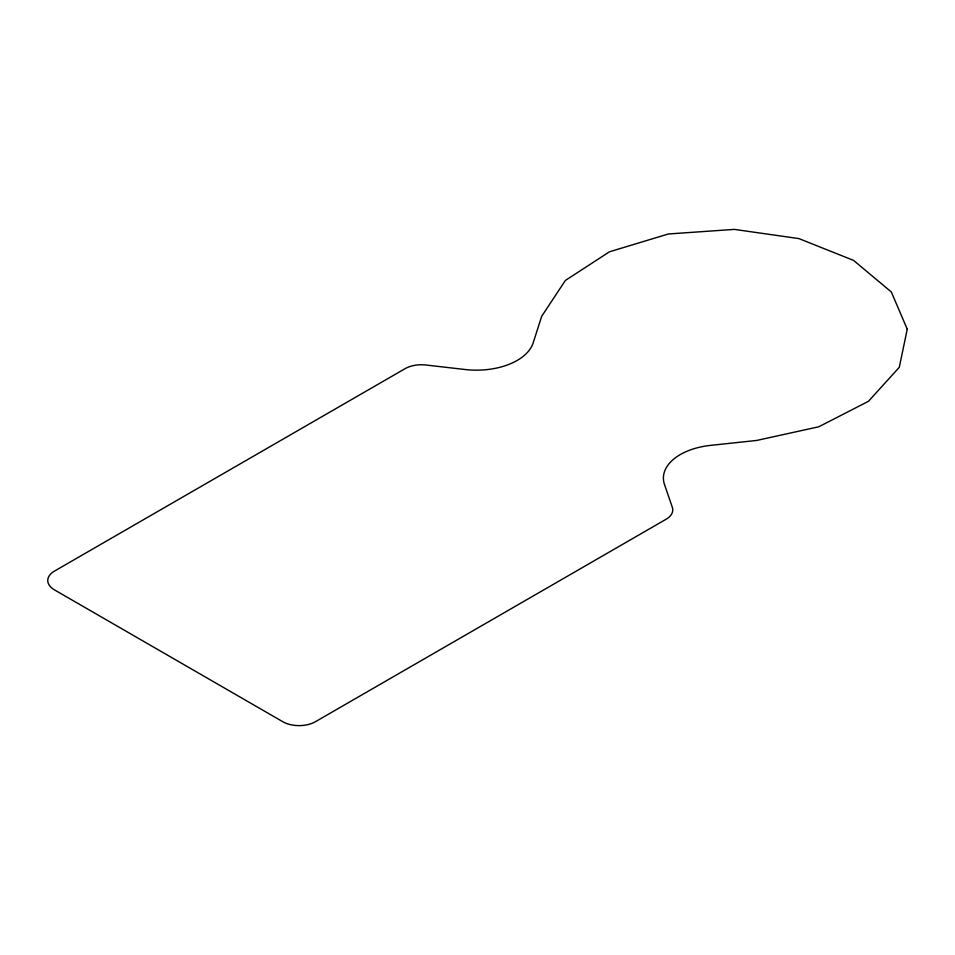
<?xml version="1.0" encoding="UTF-8"?>
<svg xmlns="http://www.w3.org/2000/svg" width="955" height="955" viewBox="0 0 955 955"><rect width="100%" height="100%" fill="white"/><g stroke="black" fill="none" stroke-linecap="round" stroke-linejoin="round"><path stroke-width="1.43" d="M907.25 329.2L899.288 367.293L868.477 401.291L818.793 426.778L756.706 440.446L710.556 445.376A57.658 33.282 0 0 0 664.513 484.603L672.332 507.284A23.063 13.31 0 0 1 666.029 519.293L315.425 721.717A23.063 13.31 0 0 1 282.799 721.717L54.507 589.904A23.063 13.31 0 0 1 54.507 571.078L405.111 368.654A23.063 13.31 0 0 1 425.918 365.013L465.192 369.525A57.658 33.282 0 0 0 533.141 342.94L541.688 316.308L565.36 280.46L609.505 251.774L668.381 233.975L734.359 229.391L798.869 238.583L853.555 260.381L891.313 291.955L907.25 329.2"/></g></svg>
